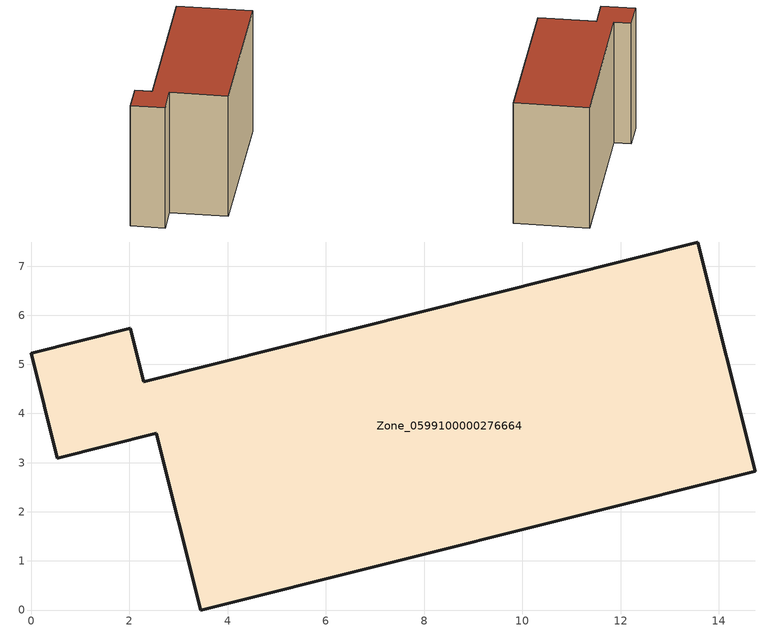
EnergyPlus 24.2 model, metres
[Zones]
Zone_0599100000276664
 floor ground (C_G): 0.53,3.09 0,5.22 2.02,5.73 2.29,4.65 13.57,7.49 14.74,2.82 3.45,0 2.55,3.6 z0
 wall outside (C_F): 0,5.22 0.53,3.09 2.55,3.6 3.45,0 14.74,2.82 13.57,7.49 2.29,4.65 2.02,5.73 0,5.22 z0:8.52
 roof outside (C_R): 14.74,2.82 13.57,7.49 2.29,4.65 2.02,5.73 0,5.22 0.53,3.09 2.55,3.6 3.45,0 z8.52
[BUILDING]
Pand.0599100000276664: North Axis=0; Terrain=City; Loads Convergence Tolerance Value=0.04; Temperature Convergence Tolerance Value=0.4; Solar Distribution=FullExterior; Maximum Number of Warmup Days=25; Minimum Number of Warmup Days=1
[Site:Location]
Rotterdam.The.Hague.AP_ZH_NLD Design_Conditions: Latitude=51.96; Longitude=4.45; Time Zone=1; Elevation=-4.5
[SITE:GROUNDTEMPERATURE:BUILDINGSURFACE]
18, 18, 18, 18, 18, 18, 18, 18, 18, 18, 18, 18
[MATERIAL] Thermal Absorptance=0.9; Solar Absorptance=0.7; Visible Absorptance=0.7
Name | Roughness | Thickness | Conductivity | Density | Specific Heat
G.TI.1992-2005 | MediumSmooth | 0.15 | 0.06 | 540 | 1210
F.TI.1992-2005 | Rough | 0.3 | 0.12 | 1920 | 840
R.TI.1992-2005 | MediumRough | 0.2 | 0.08 | 1500 | 1000
[CONSTRUCTION]
C_G: G.TI.1992-2005
C_F: F.TI.1992-2005
C_R: R.TI.1992-2005
[ZONE]
Zone_0599100000276664: Type=1; Multiplier=1; Ceiling Height=Autocalculate; Volume=Autocalculate; Floor Area=autocalculate; Part of Total Floor Area=Yes
[ZONEINFILTRATION:DESIGNFLOWRATE]
Infil_Zone_0599100000276664: Zone or ZoneList or Space or SpaceList=Zone_0599100000276664; Schedule=AlwaysOn; Design Flow Rate Calculation Method=Flow/Area; Flow Rate per Floor Area=0.0015; Constant Term Coefficient=1; Temperature Term Coefficient=0; Velocity Term Coefficient=0; Velocity Squared Term Coefficient=0
[HVACTEMPLATE:ZONE:IDEALLOADSAIRSYSTEM]
Zone_0599100000276664: Maximum Heating Supply Air Temperature=50; Minimum Cooling Supply Air Temperature=13; Maximum Heating Supply Air Humidity Ratio=0.0156; Minimum Cooling Supply Air Humidity Ratio=0.0077; Heating Limit=NoLimit; Cooling Limit=NoLimit; Dehumidification Control Type=ConstantSensibleHeatRatio; Cooling Sensible Heat Ratio=0.7; Dehumidification Setpoint=60; Humidification Control Type=None; Humidification Setpoint=30; Outdoor Air Method=None; Outdoor Air Flow Rate per Person=0.00944; Outdoor Air Flow Rate per Zone Floor Area=0; Outdoor Air Flow Rate per Zone=0; Demand Controlled Ventilation Type=None; Outdoor Air Economizer Type=NoEconomizer; Heat Recovery Type=None; Sensible Heat Recovery Effectiveness=0.7; Latent Heat Recovery Effectiveness=0.65
[ZONECONTROL:THERMOSTAT]
ThermostatControl_Zone_0599100000276664: Zone or ZoneList=Zone_0599100000276664; Control Type Schedule=DualSetpointControlType; Control 1=Thermostat_Zone_0599100000276664; Temperature Difference Between Cutout And Setpoint=0
[THERMOSTATSETPOINT:DUALSETPOINT]
Thermostat_Zone_0599100000276664: Heating Setpoint Temperature Schedule=HeatingSetpoint_Zone_0599100000276664; Cooling Setpoint Temperature Schedule=CoolingSetpoint_Zone_0599100000276664
[SCHEDULE:COMPACT]
HeatingSetpoint_Zone_0599100000276664: Through: 12/31, For: AllDays, Until: 24:00, 21
CoolingSetpoint_Zone_0599100000276664: Through: 12/31, For: AllDays, Until: 24:00, 24
DualSetpointControlType: Through: 12/31, For: AllDays, Until: 24:00, 4
AlwaysOn: Through: 12/31, For: AllDays, Until: 24:00, 1
